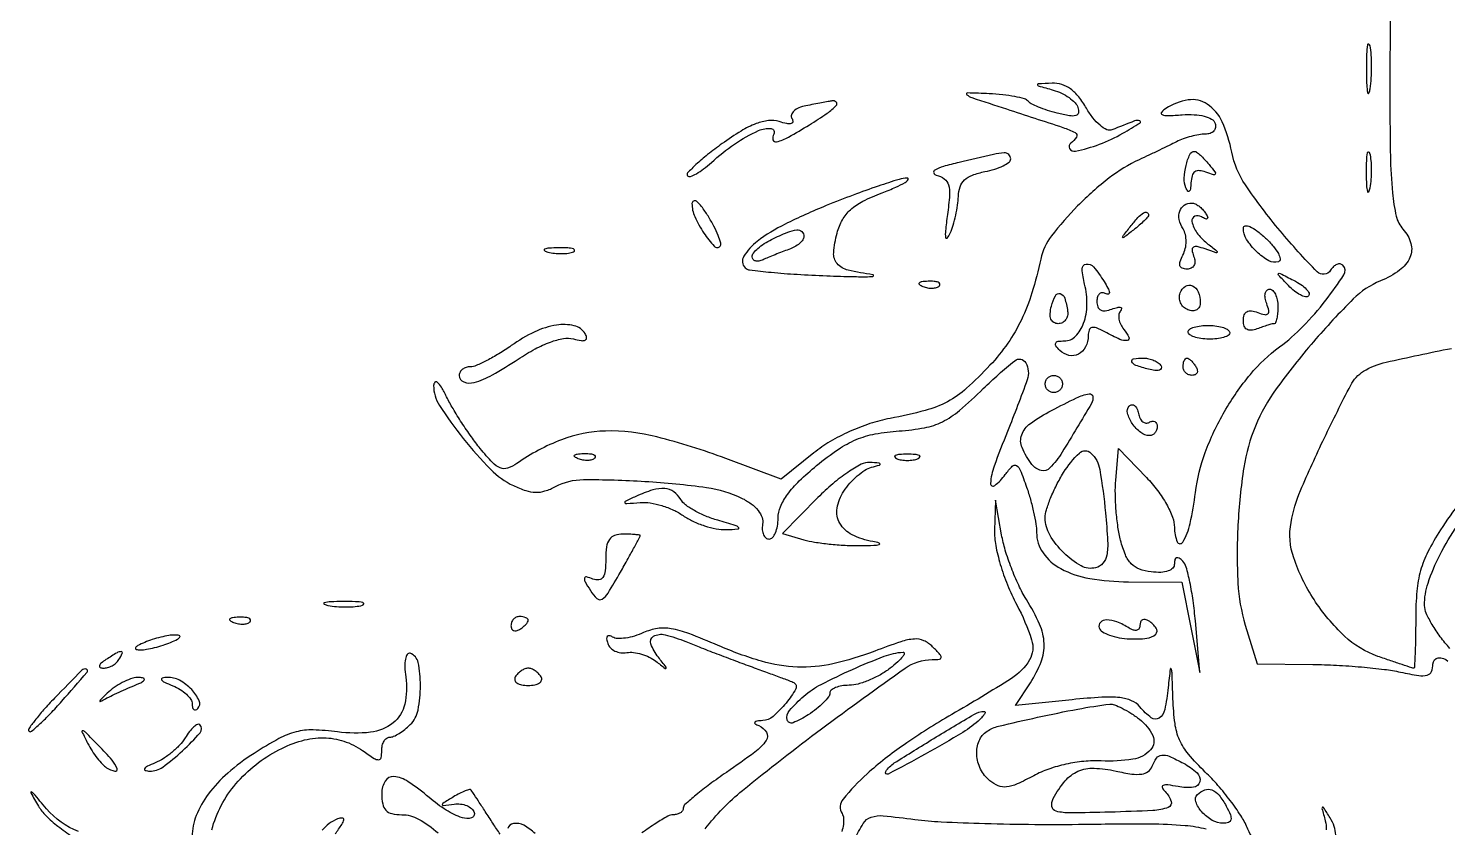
# Model space of a CAD drawing. Extents: x 4 to 800, y 0 to 528.
# Drawn here: x 207 to 371.7, y 346.5 to 439.3 of the extents above; entities that cross this region are included whole.
import ezdxf

# ---------------------------------------------------------------- set-up
doc = ezdxf.new("R2010")
doc.units = 0

msp = doc.modelspace()

# ---------------------------------------------------------------- linework, layer by layer
for points in [[(365.056075, 440.804668, 0.00319), (365, 432.014289, 0.004245), (365.06349, 424.535638, 0.01944), (365.305866, 420.200699, 0.032428), (365.74547, 417.46906, 0.128492), (366.52411, 415.973358, -0.11487), (367.441042, 414.321825, -0.173935), (367.333181, 412.698177, -0.133987), (366.135132, 411.207971, -0.058709), (363.905473, 409.960846, 0.097651), (360.758966, 407.865985, 0.019491), (356.137697, 402.90291, 0.021378), (351.822054, 397.433449, 0.057437), (349.403826, 393.115581, 0.06084), (348.053994, 388.317659, 0.025443), (347.370003, 381.624716, 0.025437), (347.369301, 374.899589, 0.061114), (348.224658, 370), (349.591625, 365.5), (356.045812, 365.435064, -0.010376), (358.791742, 365.35043, -0.008636), (361.705645, 365.149531, -0.00874), (364.367664, 364.872789, -0.023297), (366.25, 364.554222, 0.01305), (368.345215, 364.155314, 0.1021), (369.33163, 364.196228, 0.235965), (369.823281, 364.617451, 0.100068), (370, 365.491602, -0.376325), (370.617679, 366.19605, -0.235961), (371.722287, 365.814759, -0.056537)], [(375.736662, 387.337266, 0.042508), (370.87322, 381.054219, 0.025779), (369.416383, 378.522788, 0.049381), (368.565245, 376.341195, 0.047051), (368.134826, 373.965974, 0.021312), (368, 370.804219, -0.004037), (367.982037, 368.579651, -0.006752), (367.926562, 366.709412, -0.001829), (367.851438, 365.10585, -0.417052), (367.75, 365.015056, -0.064087), (367.565711, 365.050146, -0.00081), (366.432051, 365.423026, -0.002359), (365.121677, 365.863253, -0.001542), (363.614428, 366.382745, -0.105593), (359.732341, 368.738386, -0.059992), (356.198118, 372.975932, -0.060908), (353.841691, 377.809085, -0.129011), (353.530256, 381.933185, -0.055003), (354.637861, 385.629645, -0.011731), (357.404906, 391.751972, -0.007832), (360.456674, 397.856141, -0.135305), (361.959436, 399.47493, -0.083553), (364.557957, 400.533524, -0.006084), (372.149117, 402.135403, -0.008667)], [(349.128348, 345.180719, -0.034226), (348.449287, 346.5, 0.042258), (347.704149, 347.89231, 0.017816), (346.48505, 349.631061, 0.017477), (345.042911, 351.406915, 0.021797), (343.578165, 352.946167, -0.02503), (341.636439, 355.013248, -0.072367), (340.596438, 356.673523, -0.071535), (340.066234, 358.572304, -0.02406), (339.831897, 361.446167, 0.001072), (339.724341, 364.483706, 0.092356), (339.62381, 364.929654, 0.76842), (339.509494, 364.912903, 0.002677), (339.271532, 362.75, -0.025271), (338.874529, 360.205162, -0.194303), (338.216825, 359.22097, -0.32362), (337.305786, 359.24658, -0.056059), (335.988294, 360.514105, 0.11884), (335.0265, 361.232452, 0.074718), (333.662582, 361.589118, 0.042103), (331.585287, 361.635779, 0.0101), (328.145568, 361.353442), (321.559439, 360.678673), (323.279719, 363.304153, 0.052112), (324.535603, 365.740762, 0.105336), (324.881969, 367.861662, 0.093026), (324.346784, 370.111521, 0.034449), (322.813799, 373, -0.029696), (321.928663, 374.630211, -0.018113), (321.071691, 376.646875, -0.01813), (320.365007, 378.714441, -0.030434), (319.942704, 380.5), (319.250333, 384.5), (319.125167, 381.01585, 0.055298), (319.255964, 379.265171, 0.026198), (319.788971, 377.062725, 0.024519), (320.627824, 374.682652, 0.023614), (321.704966, 372.365282, -0.040774), (323.426788, 368.302088, -0.216928), (323.173373, 365.963019, -0.118989), (321.083484, 363.816446, -0.00919), (314.154453, 359.629615, 0.019405), (308.620707, 356.129621, 0.033075), (304.329996, 352.738017, 0.036833), (301.538979, 349.814087, 0.320903), (301.424638, 348.121938, -0.119549), (301.596939, 347.59425, -0.053761), (301.575095, 346.861014, -0.048926), (301.381612, 346.052806, -0.047767)], [(371.964028, 367.307291, -0.024741), (370.849836, 368.660453, -0.026607), (369.903478, 370.085639, -0.027443), (369.229482, 371.3863, -0.102047), (369.029313, 372.282119, -0.085592), (369.435828, 374.895406, -0.037228), (370.807222, 378.143501, -0.034166), (372.880709, 381.585119, -0.031053)], [(285.547132, 346.357933, -0.059021), (289.880716, 350.826845, -0.01058), (299.055559, 357.972606, -0.006471), (308.738459, 364.997076, -0.154886), (311.898401, 366, 0.027011), (312.732721, 366.045105, 0.37509), (312.921725, 366.25, 0.195292), (312.789415, 366.60328, 0.01033), (311.939189, 367.489383, 0.089899), (310.913617, 368.200211, 0.125904), (309.820981, 368.394838, 0.062817), (308.24671, 368.076237, 0.009492), (305.214177, 366.989383, -0.035066), (300.348797, 365.521485, -0.064834), (296.244489, 365.136903, -0.062662), (292.085898, 365.81321, -0.030717), (287.032402, 367.645246, 0.010917), (283.649392, 369.025468, 0.04881), (281.586488, 369.591946, 0.080229), (279.994097, 369.608409, 0.069549), (278.391553, 369.132542, -0.033897), (277.341194, 368.737473, -0.038067), (276.286826, 368.506235, -0.041379), (275.373992, 368.454066, -0.13276), (274.795332, 368.626492, 0.08232), (274.415052, 368.782499, 0.292051), (274.178093, 368.697808, 0.203346), (274.09951, 368.400034, 0.047965), (274.224012, 367.889196, 0.111108), (274.539127, 367.382335, 0.084761), (275.070847, 366.999395, 0.079428), (275.734217, 366.796727, 0.079353), (276.427932, 366.810873, -0.074134), (277.208726, 366.834904, -0.042305), (278.135266, 366.645359, -0.041171), (279.056059, 366.289651, -0.053268), (279.824189, 365.810873, 0.001868), (280.892496, 364.981623, 0.446061), (281.001032, 365.001688, 0.311542), (280.993501, 365.138034, 0.001562), (280.107499, 366.274166, -0.076361), (279.232663, 367.827119, -0.368377), (279.549762, 368.708651, -0.19444), (280.876195, 368.889497, -0.035092), (283.288165, 368.09357, 0.004116), (284.836085, 367.474123, 0.001851), (286.878399, 366.68497, 0.001832), (289.042282, 365.867108, 0.002495), (291, 365.146467, -0.000954), (292.7484, 364.508988, -0.001421), (294.275362, 363.944016, -0.000599), (295.580326, 363.45518, -0.029956), (295.83102, 363.343374, -0.422377), (296.051641, 362.609686, -0.044594), (294.935971, 360.965978, -0.042025), (293.426163, 359.407233, -0.169428), (292.214816, 358.921053, 0.020334), (291.549296, 358.863228, 0.195085), (291.306229, 358.726415, 0.444802), (291.335159, 358.551857, 0.046528), (291.75, 358.337719, -0.165363), (292.649528, 357.562533, -0.291835), (292.615385, 356.618474, -0.081827), (291.30733, 355.262301, -0.010481), (288.001933, 352.906507, 0.009548), (286.086571, 351.546786, 0.014276), (284.47148, 350.280349, 0.009164), (283.193934, 349.178112, 0.212627), (283.001933, 348.75, -0.15074), (282.912887, 348.463968, -0.098173), (282.663634, 348.220312, -0.081315), (282.291677, 348.055965, -0.06353), (281.852992, 348, 0.129913), (281.189487, 347.824644, 0.013776), (279.809632, 346.989415, 0.016271), (278.199223, 345.877245, 0.012385)], [(228.279885, 346.248256, -0.113523), (231.074904, 351.581897, -0.096492), (236.069456, 355.535917, -0.050149), (238.733516, 356.590831, -0.071713), (241.249008, 356.929019, -0.077849), (243.59942, 356.537822, -0.072804), (245.777494, 355.443296, 0.009314), (247.116989, 354.541796, 0.144431), (247.643075, 354.386592, 0.36009), (247.922032, 354.617422, 0.047099), (248, 355.443296, -0.057726), (248.06897, 356.038695, -0.07695), (248.272768, 356.542718, -0.095814), (248.574357, 356.880477, -0.164168), (248.928571, 357, 0.105602), (249.383814, 357.097233, 0.031914), (250.012789, 357.428414, 0.030402), (250.688994, 357.900267, 0.02885), (251.315573, 358.458431, 0.148692), (252.219972, 360.153284, 0.049226), (252.494839, 362.99037, 0.048737), (252.226874, 365.683134, 0.269361), (251.300759, 366.73308, 0.341746), (250.96599, 366.615844, 0.098036), (250.748371, 366.070821, 0.05558), (250.681098, 365.155894, 0.027026), (250.788531, 363.987473, -0.092114), (250.667966, 360.814674, -0.169479), (249.316772, 358.647264, -0.143387), (246.707045, 357.566161, -0.060019), (242.865544, 357.612224, 0.025737), (240.039424, 357.84, 0.07032), (238.051751, 357.617554, 0.06251), (236.07328, 356.834852, 0.017238), (233.191464, 355.122862, 0.035898), (230.128054, 352.831138, 0.054378), (227.866092, 350.39383, 0.064696), (226.472742, 347.904259, 0.095546), (226, 345.452947, -0.408405)], [(261.753914, 345.757188, -0.010218), (260.908186, 347, 0.000325), (260.017771, 348.365814, 0.000469), (259.228535, 349.572239, 0.00024), (258.557499, 350.594814, 0.007706), (258.389839, 350.841664, 0.309868), (258.196405, 350.913985, 0.028967), (257.684362, 350.754974, 0.029207), (257.041823, 350.470023, 0.018314), (256.325003, 350.066766, 0.002648), (255.109288, 349.314098, 0.280961), (255.025688, 349.146771, 0.427359), (255.142229, 349.052798, 0.00371), (256.396256, 349.225103, -0.064405), (257.153854, 349.23672, -0.070807), (257.863945, 349.051862, -0.08009), (258.419944, 348.706451, -0.130406), (258.729816, 348.24932, -0.422844), (258.4237, 347.637199, -0.158819), (257.355615, 347.645762, -0.060486), (255.495024, 348.53046, -0.035112), (253.5, 350, 0.028882), (251.076307, 351.832273, 0.126817), (249.397489, 352.42101, 0.285993), (248.400687, 351.912011, 0.136225), (248, 350.468615, 0.046387), (248.113616, 349.246604, 0.143518), (248.485525, 348.515364, 0.151408), (249.178907, 348.123254, 0.053585), (250.325686, 348, -0.128747), (252.28003, 347.488287, -0.051166), (254.563426, 345.877334, -0.051078)], [(212.8152, 346.034625, -0.120763), (209.103026, 348.699211, 0.001065), (207.572847, 350.479486, 0.13786), (207.333231, 350.638082, 0.684553), (207.266743, 350.556016, 0.002243), (208.166228, 349, 0.065799), (209.018643, 347.901752, 0.027338), (210.42735, 346.654477, 0.026468), (212.103234, 345.465354, 0.030906)], [(242.607551, 345.770693, 0.011401), (243.380679, 346.877873, 0.107345), (243.590744, 347.414841, 0.467604), (243.420659, 347.61043, 0.087608), (242.885711, 347.505034, 0.131778), (241.086203, 346.189269, 0.033724)], [(302.883644, 345.099261, -0.034359), (303.878592, 346.9854, -0.174796), (304.793864, 347.711425, -0.105638), (306.207072, 347.873248, -0.008878), (309.877755, 347.452076, 0.020853), (312.937104, 347.175081, 0.005117), (317.987552, 346.981247, 0.005231), (323.783601, 346.878846, 0.005204), (329.590506, 346.897456, -0.003894), (337.149509, 346.941484, -0.021291), (341.231539, 346.759548, -0.039101), (343.689687, 346.349528, -0.160003)], [(358.71743, 345.653115, 0.081014), (358.547376, 346.627485, 0.055759), (358.063029, 347.640841, 0.002313), (357.312792, 348.832477, 0.408617), (357.18022, 348.863301, 0.331719), (357.122926, 348.721028, 0.002045), (357.503776, 347.299979, -0.078547), (357.621282, 346.227907, -0.035664)], [(265.8, 345.8, 0.07375), (264.489469, 346.772013, 0.167141), (263.286434, 346.965799, 0.281862), (262.618877, 346.379146, 0.153966)]]:
    msp.add_lwpolyline(points, format="xyb")
for points in [[(362.286014, 434.5, 0.006817), (362.315278, 432.711719, 0.040183), (362.418418, 431.780601, 0.720633), (362.561388, 431.761725, 0.075924), (362.717581, 432.26375, 0.022548), (362.846293, 433.485188, 0.015659), (362.885962, 434.872547, 0.015827), (362.839977, 436.209518, 0.031163), (362.703931, 437.26375, 0.248898), (362.549185, 437.455688, 0.49082), (362.403147, 437.374351, 0.030832), (362.307632, 436.29708, 0.00738)], [(325.925861, 432.122737, -0.042975), (326.887602, 431.762497, -0.043096), (327.772639, 431.243426, -0.046687), (328.460059, 430.652716, -0.11193), (328.806238, 430.081286, -0.12707), (328.847669, 429.481498, -0.289395), (328.551782, 429.162108, -0.109797), (327.817398, 429.131641, -0.017164), (326.390394, 429.438153, -0.016328), (325.254044, 429.763143, -0.019801), (324.213384, 430.143969, -0.018767), (323.374427, 430.526639, -0.114294), (323.010017, 430.829284, 0.166941), (322.603097, 431.101644, 0.017719), (321.474817, 431.358185, 0.020323), (320.069231, 431.567022, 0.014978), (318.5, 431.687941, 0.005367), (315.989417, 431.778908, 0.700639), (315.909196, 431.574492, 0.101047), (316.492186, 431.239882, 0.001322), (320.5, 429.925087, -0.001083), (327.060175, 427.776434, -0.042283), (328.469724, 427.175162, -0.422365), (328.624071, 426.645995, -0.123477), (327.971975, 425.961518, 0.408944), (327.825891, 425.339013, 0.312654), (328.504934, 425.036698, 0.043712), (331.302591, 425.824721, 0.040371), (334, 427.103271, 0.006641), (336.002446, 428.294374, 0.642914), (335.971632, 428.546012, 0.169533), (335.37757, 428.528375, 0.004007), (332.75, 427.49844, -0.210429), (332.14955, 427.518397, -0.063686), (331.366787, 428.025921, -0.051499), (330.540346, 428.886, -0.036602), (329.79651, 429.99844, 0.038341), (328.899266, 431.330269, 0.068528), (327.948146, 432.242367, 0.082335), (326.92023, 432.7559, 0.085808), (325.79651, 432.90032, 0.001649), (324.173214, 432.824496, 0.448271), (324.0953, 432.727749, 0.289846), (324.201026, 432.609388, 0.001249)], [(339, 429.978451, 0.07613), (338.507511, 429.532571, 0.509011), (338.578916, 429.262631, 0.102171), (339.240829, 429.151121, 0.00967), (340.891188, 429.243764, -0.0313), (342.29131, 429.261739, -0.051023), (343.464683, 429.08236, -0.065578), (344.315538, 428.737944, -0.180735), (344.724522, 428.25, -0.126496), (344.766649, 427.77429, -0.146659), (344.567697, 427.367188, -0.125809), (344.146387, 427.09435, -0.081273), (343.569764, 427, 0.04262), (342.833384, 426.937116, 0.02217), (341.931876, 426.740522, 0.021878), (341.017952, 426.455012, 0.031021), (340.236431, 426.116671, -0.003828), (339.389669, 425.694049, -0.001629), (338.249559, 425.140472, -0.001611), (337.029314, 424.557727, -0.002114), (335.911004, 424.033858, 0.056611), (332.436988, 421.918422, 0.0325), (328.762101, 418.662391, 0.031577), (325.723601, 415.181526, 0.111079), (324.483182, 412.5, -0.021685), (323.462766, 408.591535, -0.036739), (322.23332, 405.442174, -0.040572), (320.657133, 402.731771, -0.035086), (318.592435, 400.167923, -0.022565), (315.876935, 397.494666, -0.060986), (313.664519, 395.946342, -0.057283), (311.064492, 394.924848, -0.018125), (306.99232, 393.998544, 0.032486), (304.665344, 393.398492, 0.026881), (302.279209, 392.470068, 0.027162), (300.037407, 391.305448, 0.035892), (298.145217, 389.996458), (294.359618, 386.954268), (287.929809, 389.34894, 0.026292), (279.934389, 391.856833, 0.06892), (273.971258, 392.538105, 0.086142), (268.863464, 391.525404, 0.060677), (263.682747, 388.770104, -0.069577), (262.610153, 388.223822, -0.181798), (261.759151, 388.247257, -0.108828), (260.853783, 388.871986, -0.017552), (259.440558, 390.5, -0.01543), (258.403721, 391.866921, -0.010133), (257.291716, 393.5, -0.010198), (256.272842, 395.135474, -0.019278), (255.530581, 396.5, 0.017192), (254.920961, 397.631908, 0.080273), (254.451776, 398.201992, 0.400507), (254.172582, 398.190844, 0.191124), (254.02277, 397.827739, 0.148553), (254.689473, 395.520801, 0.024032), (257.452054, 391.686422, 0.02686), (260.659966, 388.073562, 0.085584), (263.276579, 386.204591, 0.032368), (264.714298, 385.622374, 0.074291), (265.86235, 385.423235, 0.082099), (266.94587, 385.576358, 0.046828), (268.168014, 386.089918, -0.122822), (271.401239, 386.905094, -0.016043), (278.552442, 386.693885, -0.018301), (285.710484, 385.988635, -0.080168), (289.764405, 384.757671, -0.043567), (290.871214, 384.091396, -0.066693), (291.680142, 383.319247, -0.082652), (292.136264, 382.504835, -0.129664), (292.206163, 381.710009, 0.05829), (292.170982, 381.055781, 0.087876), (292.305268, 380.502315, 0.116752), (292.582082, 380.134977, 0.174893), (292.956163, 380, 0.215331), (293.355471, 380.180328, 0.079454), (293.693373, 380.714709, 0.060428), (293.923509, 381.501492, 0.040986), (294, 382.43305, -0.10233), (294.270709, 383.741921, -0.056342), (295.087052, 385.166152, -0.042473), (296.466092, 386.745069, -0.020378), (298.477438, 388.535025, -0.022302), (300.987795, 390.411432, -0.050037), (303.076611, 391.545222, -0.053468), (305.260533, 392.198042, -0.028936), (308.046341, 392.550287, 0.02843), (311.007281, 392.92163, 0.071123), (313.068121, 393.612845, 0.060519), (315.040973, 394.923837, 0.016336), (317.818903, 397.460703, -0.022814), (321.460968, 400.701223, -0.464006), (322.739513, 400.458809, -0.217215), (322.909863, 398.500147, -0.011529), (320.623352, 392.5, 0.009792), (319.068557, 388.462197, 0.073988), (318.663107, 386.464821, 0.646172), (319.147331, 386.215185, 0.067117), (320.359049, 387.476351, -0.032967), (321.183877, 388.46104, -0.348577), (321.669042, 388.527822, -0.167625), (322.106209, 388.013631, -0.009255), (322.848717, 386.004127, -0.015905), (323.289463, 384.597383, -0.013917), (323.661811, 383.101667, -0.014125), (323.922385, 381.73128, -0.039935), (324, 380.761069, 0.154585), (324.751005, 378.390021, 0.116724), (326.8084, 376.567581, 0.081796), (330.164225, 375.420794, 0.040189), (334.673726, 375.033269), (340.847452, 375), (341.888109, 369.75), (342.928766, 364.5), (342.427847, 370.486536, 0.013528), (342.165592, 372.849502, 0.017521), (341.791056, 374.997544, 0.015344), (341.366773, 376.743786, 0.129812), (340.963464, 377.436536, 0.04855), (340.547888, 377.778392, 0.227826), (340.25, 377.821388, 0.261809), (340.058859, 377.617857, 0.060547), (340, 377.133578, -0.188584), (339.804947, 376.634817, -0.122099), (339.281004, 376.289878, -0.078236), (338.432978, 376.132868, -0.035995), (337.307789, 376.183578, -0.05904), (335.937852, 376.511486, -0.112466), (334.993315, 377.126106, -0.095408), (334.312763, 378.165549, -0.034393), (333.753367, 379.849683, -0.027411), (333.444526, 381.396076, -0.015701), (333.233854, 383.287678, -0.015652), (333.141164, 385.208577, -0.025035), (333.195578, 386.849683), (333.5, 390.5), (336.75, 387.144245, -0.030837), (338.033139, 385.644545, -0.034011), (339.07684, 384.044842, -0.037012), (339.780315, 382.535312, -0.090775), (340, 381.335228, 0.09687), (340.323639, 379.68043, 0.618184), (340.961838, 379.631092, 0.081299), (341.825947, 381.804982, 0.022955), (342.44541, 385.409372, -0.05748), (343.572689, 390.033219, -0.042442), (345.812439, 394.805593, -0.042632), (348.809452, 399.104216, -0.060097), (352.202569, 402.307887, 0.040515), (354.907517, 404.668964, 0.02826), (357.56664, 407.727344, 0.020866), (359.663087, 410.679817, 0.354052), (359.546614, 411.786719, 0.169799), (359.235893, 411.936435, 0.127332), (358.857085, 411.882789, 0.095219), (358.463315, 411.622633, 0.060953), (358.119572, 411.193472, -0.486496), (356.573123, 411.02009, -0.020168), (352.27137, 415.764137, -0.025307), (348.235886, 421.121233, -0.100427), (346.659307, 424.904692, 0.056604), (345.536191, 428.438477, 0.142176), (343.804497, 430.480813, 0.186048), (341.581065, 430.971422, 0.108696)], [(297.235169, 430.292323, 0.048376), (296.413915, 430.050318, 0.088356), (295.82365, 429.680665, 0.137848), (295.552959, 429.249936, 0.21332), (295.610398, 428.821372, -0.15117), (295.707331, 428.447232, -0.332473), (295.529983, 428.2317, -0.113576), (295.012085, 428.224371, -0.023829), (294.130301, 428.458644, 0.105821), (292.893407, 428.578345, 0.063733), (291.45666, 428.224196, 0.045118), (289.713244, 427.362278, 0.018372), (287.506732, 425.897451, 0.011882), (285.815876, 424.621198, 0.02022), (284.473744, 423.465818, 0.01563), (283.500825, 422.498612, 0.405945), (283.505604, 422.161063, 0.293922), (283.835922, 422.089395, 0.038416), (284.52012, 422.407235, 0.034773), (285.35682, 422.956845, 0.022009), (286.253943, 423.704427, -0.034442), (288.958002, 425.846194, -0.043572), (291.733898, 427.413285, -0.135176), (293.185883, 427.64481, -0.550781), (293.5, 427, 0.210521), (293.40856, 426.344451, 0.408257), (293.827759, 426.104879, 0.063184), (295.216744, 426.66322, 0.011292), (297.631966, 428.081559, 0.0113), (299.691921, 429.41994, 0.05431), (300.753898, 430.32774, 0.413721), (300.742368, 430.717677, 0.238445), (300.25, 430.863818, 0.001618), (299.824706, 430.785172, 0.000312), (299.055018, 430.639766, 0.000332), (298.157259, 430.468969, 0.000306)], [(344.018999, 423.477108, -0.008807), (344.707299, 422.617386, -0.27071), (344.741192, 422.355597, -0.389672), (344.541716, 422.264678, -0.012731), (343.641444, 422.584097, 0.067228), (342.891901, 422.761301, 0.181318), (342.371663, 422.622438, 0.170569), (342.050864, 422.166687, 0.058306), (341.921053, 421.356989, -0.020188), (341.862176, 420.648051, -0.171545), (341.721658, 420.36657, -0.462332), (341.541567, 420.384298, -0.056202), (341.326723, 420.782989, -0.106742), (341.13674, 421.89444, -0.048491), (341.344069, 423.362599, -0.047983), (341.78613, 424.640313, -0.293469), (342.34617, 425, -0.168797), (342.571289, 424.921772, -0.01741), (343.006252, 424.55265, -0.020126), (343.505085, 424.060394, -0.014767)], [(315, 423.720549, 0.012267), (313.180576, 423.24242, 0.0581), (312.188556, 422.825823, 0.359193), (312.064221, 422.50283, 0.262128), (312.362615, 422.232629, -0.100068), (313.292912, 421.814271, -0.169906), (313.777992, 421.123349, -0.087959), (313.89795, 419.928438, -0.015141), (313.656768, 417.654988, 0.006643), (313.427118, 415.792503, 0.063961), (313.441734, 414.996089, 0.65329), (313.633617, 414.943535, 0.066076), (313.973867, 415.5, 0.031066), (314.318482, 416.430409, 0.018162), (314.619942, 417.580781, 0.018118), (314.838809, 418.758529, 0.029164), (314.929715, 419.775, -0.073839), (315.13031, 420.888119, -0.123758), (315.641988, 421.682957, -0.100914), (316.553825, 422.243786, -0.038237), (318, 422.65, 0.026378), (319.149121, 422.943589, 0.038538), (320.11875, 423.330781, 0.04364), (320.808829, 423.748369, 0.239262), (321, 424.125, 0.209502), (320.77334, 424.642208, 0.205846), (320.237083, 424.831127, 0.039293), (318.987624, 424.647588, 0.002013)], [(362.252183, 422.5, 0.008901), (362.284834, 421.071102, 0.053901), (362.394187, 420.339362, 0.67161), (362.54341, 420.319562, 0.082665), (362.707261, 420.761659, 0.028254), (362.840609, 421.754739, 0.020511), (362.880728, 422.869594, 0.020826), (362.830983, 423.934218, 0.041951), (362.68708, 424.761659, 0.285845), (362.523779, 424.916221, 0.417468), (362.37161, 424.814362, 0.038992), (362.273069, 423.938425, 0.009782)], [(299.590213, 418.702374, 0.018878), (294.806621, 416.552127, 0.04843), (291.58913, 414.548447, 0.089957), (290.024133, 412.826223, 0.349123), (290.176592, 411.490075, 0.168664), (290.697528, 411.237652, 0.004759), (293.206742, 410.966829, 0.009204), (296.202569, 410.727888, 0.006138), (299.641222, 410.559585, 0.003208), (302.842094, 410.462844, 0.011767), (304.869609, 410.462307, 0.25121), (305.055048, 410.567378, 0.548306), (305, 410.6843, -0.025844), (302.128329, 411.204968, -0.158919), (300.860577, 411.975692, -0.200589), (300.45108, 413.239133, -0.044737), (300.847417, 415.521862, -0.061569), (301.469697, 417.060571, -0.08366), (302.403197, 418.228685, -0.066004), (303.842266, 419.208616, -0.024989), (306.071384, 420.193512, 0.010559), (307.676486, 420.848033, 0.029703), (308.758469, 421.394512, 0.119456), (309.097222, 421.719635, 0.590774), (309, 421.89799, 0.077023), (308.049113, 421.755019, 0.006101), (305.617125, 420.962065, 0.008164), (302.729127, 419.928394, 0.006163)], [(284.005265, 418.94113, 0.107776), (284.328833, 417.433001, 0.039921), (285.387098, 415.522586, 0.040282), (286.587539, 413.995437, 0.442337), (287.28166, 414.001572, 0.260581), (287.359752, 414.352097, 0.023313), (287.050236, 415.234837, 0.025666), (286.548384, 416.314323, 0.017016), (285.868686, 417.5, 0.019425), (285.125424, 418.601968, 0.07018), (284.536121, 419.206829, 0.28898), (284.190014, 419.240041, 0.282271)], [(343.595492, 417.845492, -0.029004), (343.843426, 417.386848, -0.315645), (343.809017, 417.190983, -0.315645), (343.613152, 417.156574, -0.029004), (343.154508, 417.404508, 0.242606), (342.352625, 417.466827, 0.355245), (342.035822, 416.872395, 0.107373), (342.6061, 415.54926, 0.072204), (343.75, 414.357789, -0.002093), (344.897689, 413.456358, -0.295275), (344.950663, 413.299961, -0.43769), (344.834307, 413.236696, -0.002709), (343.576391, 413.671155, 0.026333), (342.640718, 413.945607, 0.199048), (342.195548, 413.873629, 0.302336), (342.043212, 413.541767, 0.052436), (342.23105, 412.840275, -0.072681), (342.366528, 412.238113, -0.138329), (342.269286, 411.755228, -0.163571), (341.952139, 411.445917, -0.112627), (341.458673, 411.333333, -0.091039), (340.906574, 411.434698, -0.235617), (340.639654, 411.724193, -0.156125), (340.653342, 412.218336, -0.038507), (340.984238, 412.970549, 0.066093), (341.261825, 413.709359, 0.055925), (341.358206, 414.538841, 0.057526), (341.26859, 415.343005, 0.082101), (340.996208, 416.006136, -0.084518), (340.559777, 417.08334, -0.135778), (340.612532, 418.066642, -0.168877), (341.135292, 418.742856, -0.145539), (342, 419, -0.105702), (342.389564, 418.916714, -0.051333), (342.832487, 418.660863, -0.047677), (343.257166, 418.28713, -0.050108)], [(337, 417.622445, -0.184603), (336.91885, 417.410139, -0.013803), (336.485937, 416.952641, -0.017649), (335.920402, 416.425681, -0.012436), (335.25, 415.872445, -0.001576), (334.120493, 414.99236, -0.377591), (334, 415, -0.377591), (333.99236, 415.120493, -0.001576), (334.872445, 416.25, -0.017685), (335.76332, 417.306759, -0.065617), (336.426111, 417.869516, -0.241985), (336.806605, 417.90695, -0.307699)], [(297, 415.116631, -0.158403), (296.875577, 414.733744, -0.058458), (296.485937, 414.311428, -0.050535), (295.919625, 413.917427, -0.041967), (295.25, 413.615988, 0.006003), (294.488622, 413.337106, 0.004345), (293.646875, 413.008873, 0.004389), (292.85261, 412.68306, 0.009538), (292.25, 412.416023, -0.061779), (291.771466, 412.261255, -0.115713), (291.367188, 412.277839, -0.164862), (291.102207, 412.458415, -0.162875), (291, 412.763852, -0.168374), (291.149337, 413.194747, -0.043288), (291.660937, 413.739789, -0.039109), (292.38872, 414.295742, -0.031207), (293.25, 414.779505, -0.014083), (295.11476, 415.614961, -0.075992), (296.190075, 415.87965, -0.216096), (296.758237, 415.681232, -0.205095)], [(352.068393, 412.189464, -0.212785), (350.955323, 412.298408, -0.062356), (349.545892, 413.350935, -0.060959), (348.380363, 414.783303, -0.141247), (348, 416.102885, -0.376539), (348.226962, 416.361535, -0.13976), (348.746184, 416.284441, -0.058369), (349.568059, 415.789853, -0.023968), (350.559465, 414.944136, -0.026411), (351.46704, 413.99648, -0.052512), (352.058492, 413.143098, -0.090795), (352.267912, 412.511229, -0.361629)], [(267.269032, 413.307009, 0.037336), (268.036634, 413.167106, 0.029507), (268.880008, 413.127736, 0.030339), (269.671085, 413.185595, 0.06278), (270.269032, 413.344063, 0.31318), (270.386009, 413.52287, 0.333666), (270.257153, 413.684921, 0.052471), (269.580113, 413.787295, 0.014395), (268.5, 413.805051, 0.012823), (267.431793, 413.764444, 0.080377), (266.900903, 413.643467, 0.597527), (266.883358, 413.48334, 0.087174)], [(331.833278, 409.895357, -0.020137), (332.272868, 409.123984, -0.078234), (332.446117, 408.603903, -0.36906), (332.337673, 408.423685, -0.222456), (332.073825, 408.454374, 0.122649), (331.665481, 408.58495, 0.187901), (331.315436, 408.474342, 0.15056), (331.07965, 408.125517, 0.074016), (331, 407.590402, 0.088136), (331.111808, 406.961031, 0.188251), (331.433627, 406.596893, 0.152573), (331.974548, 406.502893, 0.053492), (332.75, 406.690714, -0.024723), (333.380902, 406.882479, -0.108227), (333.768174, 406.894112, -0.398074), (333.873341, 406.749118, -0.1528), (333.758676, 406.501339, 0.14493), (333.559542, 406.087857, 0.083132), (333.562285, 405.529891, 0.070885), (333.760492, 404.916068, 0.059785), (334.131121, 404.342009, -0.060292), (334.723324, 403.422721, -0.509186), (334.526882, 403.05451, -0.141824), (333.674191, 403.177285, -0.016658), (331.934259, 404.035184, 0.024601), (330.94865, 404.501845, 0.155527), (330.402265, 404.548085, 0.269366), (330.099498, 404.265805, 0.073673), (330, 403.594201, -0.11754), (329.694859, 402.314101, -0.157227), (328.860564, 401.470602, -0.173621), (327.757341, 401.320566, -0.145196), (326.712868, 401.887132, -0.037343), (326.249148, 402.425824, -0.274881), (326.216758, 402.75, -0.255394), (326.489229, 402.950241, -0.033431), (327.232612, 403, 0.203216), (328.524212, 403.547561, 0.107153), (329.458901, 405.053903, 0.082251), (329.846595, 407.212192, 0.064968), (329.571242, 409.572172, -0.045401), (329.293359, 411.348663, -0.391696), (329.756188, 411.9184, -0.261629), (330.61816, 411.584199, -0.032734)], [(355.561837, 408.228504, -0.253633), (355.205514, 408.122712, -0.066521), (354.62434, 408.328967, -0.05091), (353.931813, 408.778353, -0.032763), (353.22619, 409.426339, -0.002294), (352.072152, 410.645748, -0.404836), (352.074764, 410.808394, -0.323466), (352.256694, 410.8377, -0.001975), (353.835646, 410.035795, -0.029819), (354.687471, 409.53269, -0.05386), (355.306169, 409.010796, -0.082345), (355.619194, 408.551408, -0.314606)], [(310.8125, 409.316886, 0.051402), (311.359369, 409.160852, 0.05415), (311.916927, 409.123424, 0.060344), (312.402231, 409.202593, 0.126455), (312.729167, 409.395833, 0.296942), (312.77538, 409.614691, 0.208169), (312.592839, 409.799335, 0.077125), (312.112848, 409.910055, 0.028489), (311.416667, 409.921053, 0.018894), (310.670344, 409.862007, 0.168741), (310.37858, 409.720685, 0.470617), (310.395823, 409.538436, 0.054073)], [(327.607127, 406.471056, -0.089032), (327.589226, 405.909512, -0.108794), (327.372478, 405.432123, -0.117144), (326.99072, 405.114058, -0.115867), (326.505136, 405, -0.140657), (325.994347, 405.146593, -0.162572), (325.673494, 405.535735, -0.11004), (325.578094, 406.175674, -0.046175), (325.720623, 407.039663, -0.05549), (326.184889, 408.248665, -0.361077), (326.741713, 408.484264, -0.249544), (327.269835, 407.959878, -0.038549)], [(343, 407.472368, -0.103362), (342.892615, 406.958455, -0.156352), (342.592955, 406.618291, -0.144051), (342.130468, 406.499068, -0.083334), (341.563142, 406.614144, -0.097233), (341.056058, 406.932247, -0.097502), (340.707469, 407.418179, -0.098358), (340.571016, 407.996242, -0.100873), (340.667927, 408.577015, -0.154404), (341.281346, 409.346855, -0.264411), (342.076972, 409.406337, -0.186052), (342.757653, 408.690933, -0.098475)], [(352, 407, -0.019696), (351.96979, 406.233403, -0.031851), (351.87715, 405.5875, -0.033708), (351.744581, 405.11498, -0.31754), (351.581787, 405, 0.065182), (351.333672, 404.967516, 0.008575), (350.821775, 404.821697, 0.009838), (350.218074, 404.625425, 0.008099), (349.581787, 404.393011, -0.066694), (348.900251, 404.23112, -0.163812), (348.404671, 404.344398, -0.177102), (348.102843, 404.724766, -0.080223), (348, 405.361626, -0.079704), (348.10481, 406.01495, -0.188153), (348.413649, 406.389072, -0.163057), (348.931334, 406.486204, -0.057215), (349.673609, 406.295006, 0.034212), (350.478806, 406.047684, 0.259343), (350.847217, 406.152783, 0.259343), (350.952316, 406.521194, 0.034212), (350.704994, 407.326391, -0.049572), (350.529376, 407.967565, -0.090467), (350.535954, 408.508377, -0.140133), (350.716514, 408.862906, -0.208256), (351.031385, 409, -0.196096), (351.401391, 408.849083, -0.086521), (351.715469, 408.4125, -0.06642), (351.92871, 407.765494, -0.046464)], [(263.02822, 402.450963, -0.015868), (261.605299, 401.512625, -0.018726), (260.200798, 400.71997, -0.017878), (258.978858, 400.143798, -0.101561), (258.27822, 400, 0.076694), (257.789888, 399.924652, 0.089664), (257.375477, 399.70625, 0.100762), (257.098441, 399.381366, 0.126983), (257, 399, 0.31064), (257.525372, 398.235973, 0.160174), (258.738717, 398.177215, 0.06153), (260.837289, 399.045162, 0.017677), (263.839142, 400.88735, -0.022586), (265.801905, 402.065504, -0.036387), (267.579655, 402.865161, -0.043954), (269.097515, 403.272367, -0.107924), (270.245514, 403.225546, 0.025044), (271.153078, 403.036181, 0.146984), (271.630045, 403.101576, 0.338525), (271.773814, 403.371226, 0.097955), (271.597355, 403.842476, 0.198967), (270.320889, 404.762295, 0.098465), (268.289627, 404.834059, 0.070721), (265.750426, 404.042502, 0.042858)], [(346.378347, 403.803162, -0.163085), (346.035998, 403.518358, -0.042938), (345.342498, 403.315366, -0.038911), (344.468015, 403.208905, -0.031495), (343.522534, 403.227444, -0.032513), (342.644042, 403.35804, -0.064843), (341.983082, 403.593399, -0.115499), (341.634908, 403.887599, -0.307371), (341.621653, 404.196838, -0.163085), (341.964002, 404.481642, -0.042938), (342.657502, 404.684634, -0.038911), (343.531985, 404.791095, -0.031495), (344.477466, 404.772556, -0.032513), (345.355958, 404.64196, -0.064843), (346.016918, 404.406601, -0.115499), (346.365092, 404.112401, -0.307371)], [(338.442363, 400.093259, -0.236417), (338.46851, 399.80112, -0.238295), (338.250238, 399.606613, -0.095442), (337.733252, 399.570513, -0.033809), (337.00138, 399.70989, -0.020231), (335.524947, 400.160521, -0.209047), (335.069405, 400.583925, -0.493596), (335.252137, 400.912738, -0.036651), (336.440983, 401, -0.056553), (337.033747, 400.93274, -0.049897), (337.623294, 400.733645, -0.052741), (338.122626, 400.440555, -0.095554)], [(342.5, 400, -0.082592), (342.656512, 399.6179, -0.161196), (342.6254, 399.29375, -0.182303), (342.413961, 399.078288, -0.108972), (342.059017, 399, -0.093332), (341.654762, 399.076123, -0.09642), (341.311086, 399.29375, -0.099167), (341.081062, 399.618444, -0.105053), (341, 400, -0.042167), (341.032345, 400.382849, -0.061769), (341.129539, 400.70625, -0.081139), (341.272352, 400.92554, -0.210953), (341.440983, 401, -0.151918), (341.65171, 400.934461, -0.038439), (341.933975, 400.70625, -0.035638), (342.231006, 400.382774, -0.029505)], [(327, 398, -0.099038), (326.923658, 397.618362, -0.097945), (326.70625, 397.29375, -0.097945), (326.381638, 397.076342, -0.099038), (326, 397, -0.099038), (325.618362, 397.076342, -0.097945), (325.29375, 397.29375, -0.097945), (325.076342, 397.618362, -0.099038), (325, 398, -0.099038), (325.076342, 398.381638, -0.097945), (325.29375, 398.70625, -0.097945), (325.618362, 398.923658, -0.099038), (326, 399, -0.099038), (326.381638, 398.923658, -0.097945), (326.70625, 398.70625, -0.097945), (326.923658, 398.381638, -0.099038)], [(330.379415, 395.75, -0.003726), (326.965626, 390.069767, -0.056149), (325.552744, 388.252227, -0.265686), (324.523055, 387.957851, -0.172036), (323.460318, 388.656632, -0.059427), (322.316754, 390.609758, -0.192538), (322.271714, 392.083213, -0.151588), (323.282482, 393.410747, -0.03337), (325.75, 394.931914, -0.009252), (328.634682, 396.387193, -0.068561), (330.095839, 396.858171, -0.420845), (330.532875, 396.544989, -0.173206)], [(337.075682, 393.546774, -0.091518), (337.428463, 393.684029, -0.170132), (337.728482, 393.63914, -0.175397), (337.928792, 393.418871, -0.097991), (338, 393.059017, -0.081453), (337.933667, 392.654533, -0.091976), (337.742218, 392.311086, -0.100692), (337.457152, 392.081449, -0.119923), (337.122445, 392, -0.168291), (336.09966, 392.354285, -0.07532), (335.112875, 393.406068, -0.082312), (334.546616, 394.612264, -0.27025), (334.758676, 395.431721, -0.172192), (335.066659, 395.579978, -0.198215), (335.377905, 395.489211, -0.120881), (335.647598, 395.13817, -0.053532), (335.825682, 394.577469, 0.062694), (336.018531, 394.006625, 0.107977), (336.327213, 393.613896, 0.148702), (336.698285, 393.459499, 0.16462)], [(272.729167, 389.395833, -0.126455), (272.402231, 389.202593, -0.060344), (271.916927, 389.123424, -0.05415), (271.359369, 389.160852, -0.051402), (270.8125, 389.316886, -0.054073), (270.395823, 389.538436, -0.470617), (270.37858, 389.720685, -0.168741), (270.670344, 389.862007, -0.018894), (271.416667, 389.921053, -0.028489), (272.112848, 389.910055, -0.077125), (272.592839, 389.799335, -0.208169), (272.77538, 389.614691, -0.296942)], [(298.632353, 384.820155), (294.5, 380.640309), (297, 379.919835, 0.031121), (298.237431, 379.645245, 0.012826), (299.940625, 379.421722, 0.012632), (301.785383, 379.27461, 0.015861), (303.5, 379.235862, 0.006213), (305.110986, 379.270586, 0.067681), (305.749253, 379.379579, 0.734624), (305.749156, 379.525553, 0.032724), (305, 379.706923, -0.071664), (302.598273, 380.490023, -0.148604), (301.173667, 381.826045, -0.173222), (300.856622, 383.574446, -0.104474), (301.630527, 385.558865, -0.036767), (302.33662, 386.480892, -0.032579), (303.197517, 387.330196, -0.034037), (304.077052, 387.992511, -0.079877), (304.826636, 388.325433, 0.004882), (305.785366, 388.589035, 0.430906), (305.847033, 388.707779, 0.298062), (305.716609, 388.808314, 0.003829), (304.632353, 388.883999, 0.138132), (303.65527, 388.673191, 0.027085), (302.099449, 387.738095, 0.026867), (300.351413, 386.411838, 0.022088)], [(307.75, 389.337719, 0.057986), (308.320008, 389.181385, 0.037979), (309, 389.12966, 0.037979), (309.679992, 389.181385, 0.057986), (310.25, 389.337719, 0.174857), (310.459382, 389.525001, 0.447206), (310.398438, 389.693942, 0.078554), (309.89144, 389.810911, 0.017491), (309, 389.842105, 0.017491), (308.10856, 389.810911, 0.078554), (307.601562, 389.693942, 0.447206), (307.540618, 389.525001, 0.174857)], [(331.995713, 383.044835, -0.009148), (332.248983, 379.763165, -0.059197), (332.150409, 378.109179, -0.138884), (331.703063, 377.191989, -0.14736), (330.850479, 376.67115, -0.194353), (329.162372, 376.888659, -0.066816), (327.157142, 378.398837, -0.064879), (325.537723, 380.475591, -0.133972), (325, 382.446417, -0.074645), (325.139135, 383.3732, -0.021577), (325.624747, 384.7409, -0.021183), (326.312747, 386.254289, -0.021137), (327.1268, 387.705166, -0.062988), (328.966333, 389.982823, -0.402058), (330.315882, 389.984233, -0.161555), (331.335297, 388.058868, -0.017822)], [(277.5, 384.94589, 0.004351), (276.270372, 384.371248, 0.468146), (276.230356, 384.214037, 0.259543), (276.434095, 384.118996, 0.002862), (278.010257, 384.240802, -0.060923), (279.149989, 384.196505, -0.033867), (280.506411, 383.881412, -0.033246), (281.85606, 383.369662, -0.045562), (282.982763, 382.724627, 0.042848), (284.110551, 382.070833, 0.030805), (285.464178, 381.533102, 0.031317), (286.826378, 381.179566, 0.056807), (287.972506, 381.090188, 0.010372), (289.334548, 381.167104, 0.620928), (289.406174, 381.345238, 0.138536), (289.027601, 381.586003, 0.003298), (287, 382.179029, -0.028325), (285.601571, 382.665191, -0.029916), (284.293216, 383.298856, -0.031341), (283.241352, 383.978275, -0.105152), (282.70031, 384.588841, 0.108227), (281.893206, 385.488575, 0.139762), (280.854083, 385.863505, 0.093848), (279.45174, 385.696408, 0.030691)], [(274, 377.678725, -0.02518), (273.930494, 376.299397, -0.117602), (273.670889, 375.553247, -0.227716), (273.20592, 375.265578, -0.118717), (272.514633, 375.356011, 0.030812), (271.757559, 375.594191, 0.421416), (271.536176, 375.457096, 0.185651), (271.593917, 375.071008, 0.010668), (272.218225, 374.022175, 0.062476), (272.973754, 373.093659, 0.340689), (273.576834, 373.029335, 0.118664), (274.266131, 373.720397, 0.007833), (275.703592, 376.161248, 0.001824), (276.583873, 377.724262, 0.00289), (277.32543, 379.07049, 0.000677), (277.966021, 380.253313, 0.124386), (278, 380.387788, 0.378564), (277.935178, 380.461134, 0.007917), (277.4125, 380.517484, 0.01428), (276.766841, 380.558219, 0.008613), (276, 380.571429, 0.07993), (275.031966, 380.415684, 0.163131), (274.422849, 379.959841, 0.118703), (274.094892, 379.110839, 0.033094)], [(241.761659, 372.292739, 0.028254), (242.754739, 372.159391, 0.020511), (243.869594, 372.119272, 0.020826), (244.934218, 372.169017, 0.041951), (245.761659, 372.31292, 0.285845), (245.916221, 372.476221, 0.417468), (245.814362, 372.62839, 0.038992), (244.938425, 372.726931, 0.009782), (243.5, 372.747817, 0.008901), (242.071102, 372.715166, 0.053901), (241.339362, 372.605813, 0.67161), (241.319562, 372.45659, 0.082665)], [(230.8125, 370.316886, 0.051402), (231.359369, 370.160852, 0.05415), (231.916927, 370.123424, 0.060344), (232.402231, 370.202593, 0.126455), (232.729167, 370.395833, 0.296942), (232.77538, 370.614691, 0.208169), (232.592839, 370.799335, 0.077125), (232.112848, 370.910055, 0.028489), (231.416667, 370.921053, 0.018894), (230.670344, 370.862007, 0.168741), (230.37858, 370.720685, 0.470617), (230.395823, 370.538436, 0.054073)], [(263, 369.940983, 0.108972), (263.078288, 369.586039, 0.182303), (263.29375, 369.3746, 0.161196), (263.6179, 369.343488, 0.082592), (264, 369.5, 0.029505), (264.382774, 369.768994, 0.035638), (264.70625, 370.066025, 0.038439), (264.934461, 370.34829, 0.151918), (265, 370.559017, 0.210953), (264.92554, 370.727648, 0.081139), (264.70625, 370.870461, 0.061769), (264.382849, 370.967655, 0.042167), (264, 371, 0.105053), (263.618444, 370.918938, 0.099167), (263.29375, 370.688914, 0.09642), (263.076123, 370.345238, 0.093332)], [(331.269802, 369.690595, 0.17925), (331.632061, 369.239384, 0.048755), (332.47255, 368.841489, 0.042817), (333.583431, 368.547, 0.033326), (334.82641, 368.413586, 0.036239), (336.799029, 368.477025, 0.166602), (337.82189, 368.952044, 0.370857), (337.890036, 369.662749, 0.100978), (337, 370.5, 0.088621), (336.618194, 370.651081, 0.167455), (336.29375, 370.608064, 0.177706), (336.077418, 370.378351, 0.101261), (336, 370, -0.126901), (335.90275, 369.622995, -0.203348), (335.645105, 369.421102, -0.145885), (335.244761, 369.431627, -0.060671), (334.75, 369.662863, 0.046176), (333.331329, 370.376571, 0.09172), (332.100001, 370.614525, 0.205053), (331.414952, 370.327689, 0.27986)], [(220.5, 368, 0.015364), (219.696484, 367.625069, 0.14515), (219.422706, 367.367142, 0.507108), (219.497353, 367.196198, 0.055166), (220, 367.140571, 0.04179), (220.715952, 367.200514, 0.018434), (221.646875, 367.393028, 0.018093), (222.624391, 367.670913, 0.02318), (223.5, 368, 0.015364), (224.303516, 368.374931, 0.14515), (224.577294, 368.632858, 0.507108), (224.502647, 368.803802, 0.055166), (224, 368.859429, 0.04179), (223.284048, 368.799486, 0.018434), (222.353125, 368.606972, 0.018093), (221.375609, 368.329087, 0.02318)], [(216, 366, 0.027275), (215.445888, 365.597454, 0.147021), (215.239151, 365.292684, 0.37991), (215.327599, 365.095709, 0.102799), (215.690983, 365.015313, 0.074131), (216.192374, 365.083483, 0.053889), (216.713662, 365.298248, 0.054031), (217.175433, 365.618541, 0.075854), (217.5, 366, 0.034464), (217.886554, 366.734105, 0.541951), (217.758161, 366.931144, 0.136158), (217.281145, 366.798791, 0.008108)], [(307, 365, -0.037305), (305.877677, 364.249802, -0.030036), (304.573438, 363.612376, -0.030959), (303.290732, 363.169229, -0.065308), (302.25, 363.022236, 0.037457), (301.388365, 362.949028, 0.055967), (300.660937, 362.746566, 0.073127), (300.16362, 362.455669, 0.227701), (300, 362.11501, -0.166628), (299.848225, 361.672224, -0.0301), (299.265625, 361.008805, -0.029533), (298.457217, 360.283979, -0.022966), (297.5, 359.591957, -0.048831), (295.731967, 358.665976, -0.46052), (295.06325, 359.012645, -0.240713), (295.331318, 360.093799, -0.034445), (296.993802, 361.759787, -0.060246), (299.001909, 363.125491, -0.014644), (302.622989, 364.864004, -0.014065), (306.321209, 366.385018, -0.070546), (308.5, 366.875004, -0.494594), (308.638705, 366.720797, -0.12277), (308.471875, 366.357438, -0.041841), (307.893587, 365.747017, -0.016249)], [(210.01452, 361.51498, 0.0106), (208.750329, 360.154092, 0.017824), (207.755735, 358.953266, 0.01219), (207.028275, 357.959117, 0.396025), (207.068353, 357.688107, 0.356602), (207.363536, 357.692612, 0.010538), (208.361963, 358.570817, 0.016603), (209.544421, 359.730561, 0.010121), (210.865989, 361.173126, 0.002293), (213.795934, 364.535225, 0.514666), (213.711039, 364.884578, 0.302285), (213.205813, 364.779364, 0.002149)], [(263.5, 364, 0.210115), (263.446971, 363.621971, 0.178861), (263.685686, 363.29375, 0.100989), (264.231628, 363.071437, 0.046386), (265, 363, 0.046386), (265.768372, 363.071437, 0.100989), (266.314314, 363.29375, 0.178861), (266.553029, 363.621971, 0.210115), (266.5, 364, 0.057296), (266.19817, 364.382513, 0.050113), (265.804436, 364.70625, 0.052849), (265.382901, 364.926995, 0.094481), (265, 365, 0.094481), (264.617099, 364.926995, 0.052849), (264.195564, 364.70625, 0.050113), (263.80183, 364.382513, 0.057296)], [(216.313654, 362.25, 0.007168), (215.639161, 361.613292, 0.035056), (215.289608, 361.222528, 0.635331), (215.325174, 361.152907, 0.135591), (215.506739, 361.209671, -0.024532), (216.092558, 361.547811, -0.007649), (217.002871, 361.997853, -0.007625), (218.036609, 362.470192, -0.008344), (219.053869, 362.896284, 0.014834), (220.041159, 363.324969, 0.118496), (220.425882, 363.633035, 0.510762), (220.365457, 363.839484, 0.075889), (219.860784, 363.936614, 0.083976), (219.096819, 363.837582, 0.036861), (218.142638, 363.467318, 0.035143), (217.164691, 362.915015, 0.039494)], [(223.75, 362.968838, -0.042713), (224.610884, 362.534176, -0.049734), (225.339063, 361.977939, -0.056783), (225.840026, 361.389943, -0.149142), (226, 360.865558, 0.053801), (226.044873, 360.449737, 0.161919), (226.188735, 360.207575, 0.257596), (226.398627, 360.162956, 0.123278), (226.642501, 360.309167, 0.31114), (226.812714, 361.233494, 0.087338), (225.944257, 362.515487, 0.073648), (224.525519, 363.603266, 0.137358), (223.127555, 363.936614, 0.047797), (222.531629, 363.856007, 0.518195), (222.454773, 363.666147, 0.142603), (222.77036, 363.391614, 0.012615)], [(335.950709, 359.072067, -0.117572), (337.482076, 357.184033, -0.306977), (337.236393, 355.539461, -0.170232), (335.170951, 354.438894, -0.049), (331.50226, 354.239021, 0.034613), (329.49344, 354.187375, 0.030152), (327.41426, 353.862093, 0.030577), (325.423355, 353.296901, 0.039084), (323.679805, 352.526898, -0.017245), (321.736277, 351.565159, -0.077609), (320.518141, 351.227874, -0.124108), (319.555249, 351.355466, -0.078669), (318.576699, 351.936346, -0.104327), (317.50168, 353.292783, -0.101738), (317.053714, 354.9802, -0.112309), (317.322544, 356.575265, -0.152602), (318.25, 357.690983, -0.084922), (319.598091, 358.268872, -0.004609), (324.12156, 359.310473, -0.007982), (328.790016, 360.262346, -0.016117), (332.5, 360.834226, -0.124025), (333.037654, 360.766079, -0.024824), (333.926146, 360.366629, -0.024844), (334.93911, 359.784193, -0.020943)], [(317.45, 359.092692, -0.055171), (315.429816, 357.549956, -0.008631), (311.083031, 355.033975, -0.006365), (306.778746, 352.712037, -0.762711), (306.504268, 353.006905, -0.113712), (307.491537, 354.004841, -0.004116), (312.069443, 356.850068, -0.003763), (316.724164, 359.642329, -0.128692), (317.95, 359.990616, -0.41161), (318.032904, 359.911804, -0.135273), (317.98875, 359.730722, -0.053342), (317.784202, 359.440945, -0.021787)], [(213.871541, 356.305694, 0.022938), (214.385652, 355.417553, 0.021715), (214.987825, 354.563315, 0.022264), (215.586651, 353.855196, 0.067787), (216.071909, 353.455558, 0.076746), (217.030846, 353.049693, 0.598926), (217.283583, 353.327194, 0.093088), (216.699164, 354.333449, 0.015259), (215.170326, 356, 0.002107), (213.630784, 357.56544, 0.140505), (213.305897, 357.747315, 0.632618), (213.207512, 357.624106, 0.006147)], [(225.174955, 356.90854, -0.048738), (224.535672, 356.077388, -0.030506), (223.642599, 355.234061, -0.030474), (222.651372, 354.503978, -0.04785), (221.71281, 354.017405, 0.014605), (220.79905, 353.618236, 0.136061), (220.476284, 353.339951, 0.508269), (220.546544, 353.148466, 0.05968), (221.075686, 353.063386, 0.169016), (222.578118, 353.519367, 0.029604), (224.894794, 355.426412, 0.026869), (226.915534, 357.51385, 0.393869), (226.882755, 358.450579, 0.331417), (226.620284, 358.488999, 0.060005), (226.191972, 358.186721, 0.044151), (225.686954, 357.642569, 0.025411)], [(341.065741, 353.964816, -0.06224), (342.622734, 352.863305, -0.272346), (342.941689, 351.828428, -0.320063), (342.199316, 351.179351, -0.072078), (340.424177, 351.259245, 0.014643), (339.229292, 351.451583, 0.125974), (338.696925, 351.387221, 0.439127), (338.597621, 351.132931, 0.082726), (338.924177, 350.675823, -0.117518), (339.616746, 349.549843, -0.403585), (339.278303, 348.848703, -0.076325), (337.509068, 348.487222, -0.005451), (332.47869, 348.294543, -0.004399), (327.906446, 348.209558, -0.061828), (326.277824, 348.395553, -0.302923), (325.775878, 348.939444, -0.163544), (325.934059, 349.876788, -0.05146), (327.3166, 351.922898, -0.11594), (328.805793, 353.038379, -0.112361), (330.667705, 353.393105, -0.04661), (333.222938, 353.062488, 0.018737), (335.041259, 352.723418, 0.069898), (336.20202, 352.714924, 0.125645), (336.944464, 353.013389, 0.144028), (337.407341, 353.61913, -0.064395), (337.92336, 354.574977, -0.21653), (338.525304, 354.920177, -0.128779), (339.405976, 354.776303, -0.01833)], [(346, 349, -0.022314), (346.489985, 347.97725, -0.143906), (346.555733, 347.414509, -0.27463), (346.292435, 347.105432, -0.082478), (345.657628, 347, -0.132142), (344.392292, 347.340351, -0.079339), (343.178733, 348.329501, -0.095181), (342.486042, 349.488264, -0.291455), (342.675343, 350.342009, -0.108317), (343.525939, 350.886741, -0.186484), (344.355691, 350.874361, -0.130599), (345.175566, 350.25961, -0.044102)]]:
    msp.add_lwpolyline(points, format="xyb", close=True)

doc.saveas('drawing.dxf')
